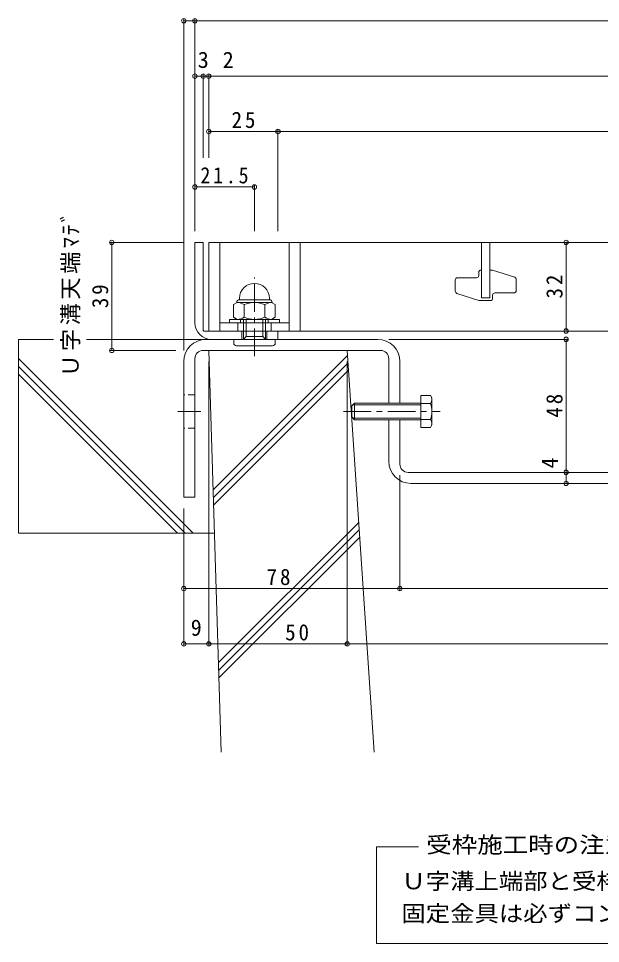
# Model space of a CAD drawing. Units: millimetres at full size. Extents: x -437 to 461, y -392 to 305.
# Drawn here: x -436.9 to -226.7, y -293.3 to 40.5 of the extents above; entities that cross this region are included whole.
import ezdxf
from ezdxf.enums import TextEntityAlignment as Align

# ---------------------------------------------------------------- set-up
doc = ezdxf.new("R2010")
doc.units = ezdxf.units.MM
doc.header["$LTSCALE"] = 2
doc.header["$PDMODE"] = 32
doc.header["$PDSIZE"] = 1.6
doc.linetypes.add('CHAIN1', pattern=[8, 5, -1, 1, -1])
doc.linetypes.add('DASHED1', pattern=[1.8, 1.2, -0.6])
for name, color, linetype, lineweight in [('D-1_躯体', 2, 'Continuous', 9), ('D-2_仕上', 3, 'Continuous', 9), ('D-4_文字', 7, 'Continuous', 9), ('D-5_建具', 7, 'Continuous', 9), ('D-6_間仕切', 6, 'Continuous', 9), ('D-8_ハッチ', 3, 'Continuous', 9), ('D-A_インテリア', 2, 'Continuous', 9), ('D-B_衛生陶器', 2, 'Continuous', 9)]:
    doc.layers.add(name, color=color, linetype=linetype, lineweight=lineweight)
doc.styles.add('ＭＳ ゴシック', font='')
doc.styles.get('ＭＳ ゴシック').set_extended_font_data('MS Gothic')

msp = doc.modelspace()

# ---------------------------------------------------------------- linework, layer by layer
at = {"layer": 'D-1_躯体'}
for p, q in [((-373.179, -40.274), (-373.179, -69.274)), ((-356.179, -75.274), (-356.179, -72.274)), ((-347.179, -75.274), (-347.179, -72.274))]:
    msp.add_line(p, q, dxfattribs=at)
for points in [[(-370.179, -72.074), (-370.179, -40.274), (-373.179, -40.274)], [(-367.179, -75.274), (-343.179, -75.274), (-343.179, -72.274), (-369.979, -72.274)]]:
    msp.add_lwpolyline(points, dxfattribs=at)
for centre, radius in [((-367.179, -69.274), 6), ((-369.979, -72.074), 0.2)]:
    msp.add_arc(centre, radius, 180, 270, dxfattribs=at)
at = {"layer": 'D-2_仕上'}
for p, q in [((-368.179, -40.274), (31.821, -40.274)), ((-368.179, -72.274), (-368.179, -40.274)), ((-364.179, -72.274), (-364.179, -40.274)), ((-339.179, -72.274), (-339.179, -40.274)), ((-335.179, -72.274), (-335.179, -40.274)), ((-269.679, -60.274), (-269.679, -40.274)), ((-266.679, -40.274), (-266.679, -60.274)), ((-278.379, -53.024), (-271.479, -53.024)), ((-270.679, -52.224), (-270.679, -51.074)), ((-269.879, -50.274), (-269.679, -50.274)), ((-279.179, -57.942), (-279.179, -53.824)), ((-257.179, -53.606), (-257.179, -57.724)), ((-270.679, -61.274), (-278.625, -58.703)), ((-265.679, -59.324), (-265.679, -60.474)), ((-257.979, -58.524), (-264.879, -58.524)), ((-266.479, -61.274), (-270.679, -61.274)), ((-269.679, -60.274), (-266.679, -60.274)), ((-339.179, -69.274), (-364.179, -69.274)), ((-357.679, -72.274), (-357.679, -69.274)), ((-345.679, -72.274), (-345.679, -69.274)), ((31.821, -72.274), (-368.179, -72.274))]:
    msp.add_line(p, q, dxfattribs=at)
msp.add_lwpolyline([(-266.679, -50.274), (-265.679, -50.274), (-257.733, -52.844)], dxfattribs=at)
for centre, start, end in [((-278.379, -53.824), 90, 180), ((-271.479, -52.224), 270, 0), ((-269.879, -51.074), 90, 180), ((-257.979, -53.606), 0, 72.07208), ((-278.379, -57.942), 180, 252.07208), ((-264.879, -59.324), 90, 180), ((-257.979, -57.724), 270, 0), ((-266.479, -60.474), 270, 0)]:
    msp.add_arc(centre, 0.8, start, end, dxfattribs=at)
at = {"layer": 'D-4_文字'}
for p, q in [((-377.179, 40.326), (-377.179, -79.274)), ((-373.179, 40.326), (-373.179, -36.274)), ((-377.179, 39.726), (-373.179, 39.726)), ((-373.179, 39.726), (36.821, 39.726)), ((-370.179, 20.326), (-370.179, -9.708)), ((-368.179, 20.326), (-368.179, -9.708)), ((-373.179, 19.726), (-370.179, 19.726)), ((-370.179, 19.726), (-368.179, 19.726)), ((-368.179, 19.726), (31.821, 19.726)), ((-343.179, 0.326), (-343.179, -36.274)), ((-368.179, -0.274), (-343.179, -0.274)), ((-343.179, -0.274), (6.821, -0.274)), ((-351.679, -19.674), (-351.679, -36.274)), ((-373.179, -20.274), (-351.679, -20.274)), ((-403.779, -40.274), (-377.179, -40.274)), ((-403.179, -40.274), (-403.179, -79.274)), ((-239.179, -40.274), (-239.179, -72.274)), ((-238.579, -75.274), (-303.179, -75.274)), ((-239.179, -75.274), (-239.179, -123.274)), ((-403.779, -79.274), (-380.107, -79.274)), ((-368.179, -185.809), (-368.179, -83.274)), ((-318.179, -185.809), (-318.179, -83.274)), ((-239.179, -123.274), (-239.179, -127.274)), ((-299.179, -165.831), (-299.179, -124.274)), ((-377.179, -185.809), (-377.179, -136.274)), ((-377.179, -165.231), (-299.179, -165.231)), ((-299.179, -165.231), (-37.179, -165.231)), ((-377.179, -185.209), (-368.179, -185.209)), ((-368.179, -185.209), (-318.179, -185.209)), ((-318.179, -185.209), (-18.179, -185.209))]:
    msp.add_line(p, q, dxfattribs=at)
for p in [(-377.179, 39.726), (-373.179, 39.726), (-373.179, 19.726), (-370.179, 19.726), (-368.179, 19.726), (-368.179, -0.274), (-343.179, -0.274), (-373.179, -20.274), (-351.679, -20.274), (-403.179, -40.274), (-239.179, -40.274), (-239.179, -72.274), (-239.179, -75.274), (-403.179, -79.274), (-239.179, -123.274), (-239.179, -127.274), (-377.179, -165.231), (-299.179, -165.231), (-377.179, -185.209), (-368.179, -185.209), (-318.179, -185.209)]:
    msp.add_point(p, dxfattribs=at)
at = {"layer": 'D-5_建具'}
for p, q in [((-307.637, -258.397), (-292.421, -258.397)), ((-307.637, -293.319), (-307.637, -258.397)), ((-28.721, -293.319), (-307.637, -293.319))]:
    msp.add_line(p, q, dxfattribs=at)
at = {"layer": 'D-6_間仕切'}
for p, q in [((-436.859, -75.274), (-436.859, -145.274)), ((-424.277, -75.274), (-436.859, -75.274)), ((-369.189, -75.274), (-412.304, -75.274)), ((-368.179, -79.274), (-318.179, -79.274)), ((-368.179, -79.274), (-363.648, -224.274)), ((-308.512, -224.274), (-318.179, -79.274)), ((-373.816, -145.274), (-436.859, -82.231)), ((-366.606, -129.602), (-318.06, -81.056)), ((-376.645, -145.274), (-436.859, -85.06)), ((-366.52, -132.344), (-317.883, -83.707)), ((-366.435, -135.087), (-317.707, -86.359)), ((-379.473, -145.274), (-436.859, -87.888)), ((-364.658, -191.947), (-314.042, -141.33)), ((-366.116, -145.274), (-436.859, -145.274)), ((-364.572, -194.689), (-313.865, -143.982)), ((-364.486, -197.432), (-313.688, -146.634))]:
    msp.add_line(p, q, dxfattribs=at)
at = {"layer": 'D-8_ハッチ'}
for p, q in [((-369.179, -75.274), (-307.179, -75.274)), ((-370.179, -79.274), (-306.179, -79.274)), ((-377.179, -132.274), (-377.179, -83.274)), ((-373.179, -132.274), (-373.179, -82.274)), ((-303.179, -82.274), (-303.179, -98.274)), ((-299.179, -83.274), (-299.179, -98.274)), ((-303.179, -104.274), (-303.179, -119.274)), ((-299.179, -104.274), (-299.179, -120.274)), ((-296.179, -123.274), (-40.179, -123.274)), ((-295.179, -127.274), (-41.179, -127.274)), ((-377.179, -132.274), (-373.179, -132.274))]:
    msp.add_line(p, q, dxfattribs=at)
at = {"layer": 'D-8_ハッチ', "linetype": 'DASHED1'}
for p, q in [((-373.179, -95.274), (-377.179, -95.274)), ((-373.179, -107.274), (-377.179, -107.274))]:
    msp.add_line(p, q, dxfattribs=at)
at = {"layer": 'D-8_ハッチ', "color": 7, "linetype": 'CHAIN1'}
msp.add_line((-379.307, -101.274), (-371.05, -101.274), dxfattribs=at)
at = {"layer": 'D-8_ハッチ'}
for centre, radius, start, end in [((-369.179, -83.274), 8, 90, 180), ((-307.179, -83.274), 8, 0, 90), ((-370.179, -82.274), 3, 90, 180), ((-306.179, -82.274), 3, 0, 90), ((-295.179, -119.274), 8, 180, 270), ((-296.179, -120.274), 3, 180, 270)]:
    msp.add_arc(centre, radius, start, end, dxfattribs=at)
at = {"layer": 'D-A_インテリア'}
for p, q in [((-291.579, -95.5), (-288.083, -95.5)), ((-291.579, -95.5), (-291.579, -107.047)), ((-288.083, -95.5), (-287.579, -96.374)), ((-287.579, -96.374), (-287.579, -106.174)), ((-315.579, -98.274), (-316.579, -99.274)), ((-316.579, -99.274), (-316.579, -103.274)), ((-291.579, -98.874), (-316.179, -98.874)), ((-315.579, -98.274), (-315.579, -104.274)), ((-291.579, -98.274), (-315.579, -98.274)), ((-291.579, -98.387), (-288.083, -98.387)), ((-315.579, -104.274), (-316.579, -103.274)), ((-291.579, -103.674), (-316.179, -103.674)), ((-291.579, -104.274), (-315.579, -104.274)), ((-291.579, -104.16), (-288.083, -104.16)), ((-288.083, -107.047), (-287.579, -106.174)), ((-291.579, -107.047), (-288.083, -107.047))]:
    msp.add_line(p, q, dxfattribs=at)
at = {"layer": 'D-A_インテリア', "color": 7, "linetype": 'CHAIN1'}
msp.add_line((-319.579, -101.274), (-284.579, -101.274), dxfattribs=at)
at = {"layer": 'D-A_インテリア'}
for centre, radius, start, end in [((-290.583, -96.943), 2.887, 330.00001, 29.99999), ((-296.093, -101.274), 8.514, 340.18087, 19.81913), ((-290.583, -105.604), 2.887, 330.00001, 29.99999)]:
    msp.add_arc(centre, radius, start, end, dxfattribs=at)
at = {"layer": 'D-B_衛生陶器', "color": 7, "linetype": 'CHAIN1'}
msp.add_line((-351.679, -81.355), (-351.679, -52.947), dxfattribs=at)
at = {"layer": 'D-B_衛生陶器'}
for p, q in [((-357.881, -61.974), (-359.184, -62.726)), ((-359.184, -62.726), (-359.184, -67.321)), ((-358.079, -61.974), (-358.079, -62.088)), ((-345.477, -61.974), (-357.881, -61.974)), ((-357.079, -60.974), (-357.079, -60.474)), ((-346.279, -60.974), (-357.079, -60.974)), ((-355.432, -62.726), (-355.432, -67.321)), ((-347.926, -62.726), (-347.926, -67.321)), ((-346.279, -60.974), (-346.279, -60.474)), ((-345.477, -61.974), (-344.173, -62.726)), ((-345.279, -61.974), (-345.279, -62.088)), ((-344.173, -62.726), (-344.173, -67.321)), ((-360.679, -68.074), (-342.679, -68.074)), ((-357.881, -68.074), (-359.184, -67.321)), ((-356.679, -68.074), (-356.679, -69.274)), ((-355.679, -75.274), (-355.679, -68.074)), ((-354.679, -74.274), (-354.679, -68.074)), ((-348.679, -74.274), (-348.679, -68.074)), ((-347.679, -75.274), (-347.679, -68.074)), ((-346.679, -68.074), (-346.679, -69.274)), ((-345.477, -68.074), (-344.173, -67.321)), ((-359.179, -76.574), (-359.179, -75.274)), ((-355.679, -75.274), (-354.679, -74.274)), ((-354.679, -74.274), (-348.679, -74.274)), ((-347.679, -75.274), (-348.679, -74.274)), ((-344.179, -76.574), (-344.179, -75.274)), ((-358.179, -77.574), (-345.179, -77.574))]:
    msp.add_line(p, q, dxfattribs=at)
msp.add_lwpolyline([(-342.679, -68.074), (-342.679, -69.274), (-360.679, -69.274), (-360.679, -68.074)], dxfattribs=at)
for centre, radius, start, end in [((-351.679, -60.474), 5.4, 0, 180), ((-357.079, -61.974), 1, 90, 180), ((-357.881, -66.337), 4.363, 55.84651, 90.00017), ((-351.679, -71.708), 9.734, 67.32404, 112.67596), ((-345.477, -66.337), 4.363, 89.99983, 124.15349), ((-346.279, -61.974), 1, 0, 90), ((-357.881, -63.711), 4.363, 269.99983, 304.15349), ((-351.679, -58.339), 9.734, 247.32404, 292.67596), ((-345.477, -63.711), 4.363, 235.84651, 270.00017), ((-358.179, -76.574), 1, 180, 270), ((-345.179, -76.574), 1, 270, 0)]:
    msp.add_arc(centre, radius, start, end, dxfattribs=at)

# ---------------------------------------------------------------- texts
at = {"layer": 'D-4_文字', "color": 2, "style": 'ＭＳ ゴシック'}
for s, p in [('3', (-372.158, 20.926)), ('2', (-363.146, 20.926)), ('9', (-374.679, -184.009))]:
    msp.add_text(s, height=5.865, dxfattribs=at).set_placement(p, align=Align.BOTTOM_LEFT)
msp.add_text('4', height=5.865, rotation=90, dxfattribs=at).set_placement((-240.379, -121.882), align=Align.BOTTOM_LEFT)
at = {"layer": 'D-4_文字', "color": 2, "char_height": 5.865, "attachment_point": 7, "style": 'ＭＳ ゴシック'}
for s, insert in [('\\T1.27;\\W0.95;25', (-359.929, 0.926)), ('\\T1.28;\\W0.9;21.5', (-371.179, -19.074)), ('\\T1.27;\\W0.95;78', (-347.276, -164.031)), ('\\T1.27;\\W0.95;50', (-340.58, -184.009))]:
    msp.add_mtext(s, dxfattribs=dict(at, insert=insert))
at = {"layer": 'D-4_文字', "color": 2, "char_height": 5.865, "attachment_point": 7, "rotation": 90, "style": 'ＭＳ ゴシック'}
for s, insert in [('\\T1.16;Ｕ字溝天端ﾏﾃﾞ', (-414.503, -88.774)), ('\\T1.27;\\W0.95;32', (-240.379, -60.524)), ('\\T1.27;\\W0.95;39', (-404.379, -64.024)), ('\\T1.27;\\W0.95;48', (-240.379, -103.524))]:
    msp.add_mtext(s, dxfattribs=dict(at, insert=insert))
at = {"layer": 'D-5_建具', "color": 2, "style": 'ＭＳ ゴシック'}
for s, width, p in [('受枠施工時の注意事項', 1.15, (-289.643, -262.366)), ('Ｕ字溝上端部と受枠下部とのすきまはモルタル等で埋めて下さい。', 1.1, (-298.643, -275.507)), ('固定金具は必ずコンクリート等で固定して下さい。', 1.1, (-298.643, -287.167))]:
    msp.add_text(s, height=5.865, dxfattribs=dict(at, width=width)).set_placement(p, align=Align.BOTTOM_LEFT)

doc.saveas('drawing.dxf')
